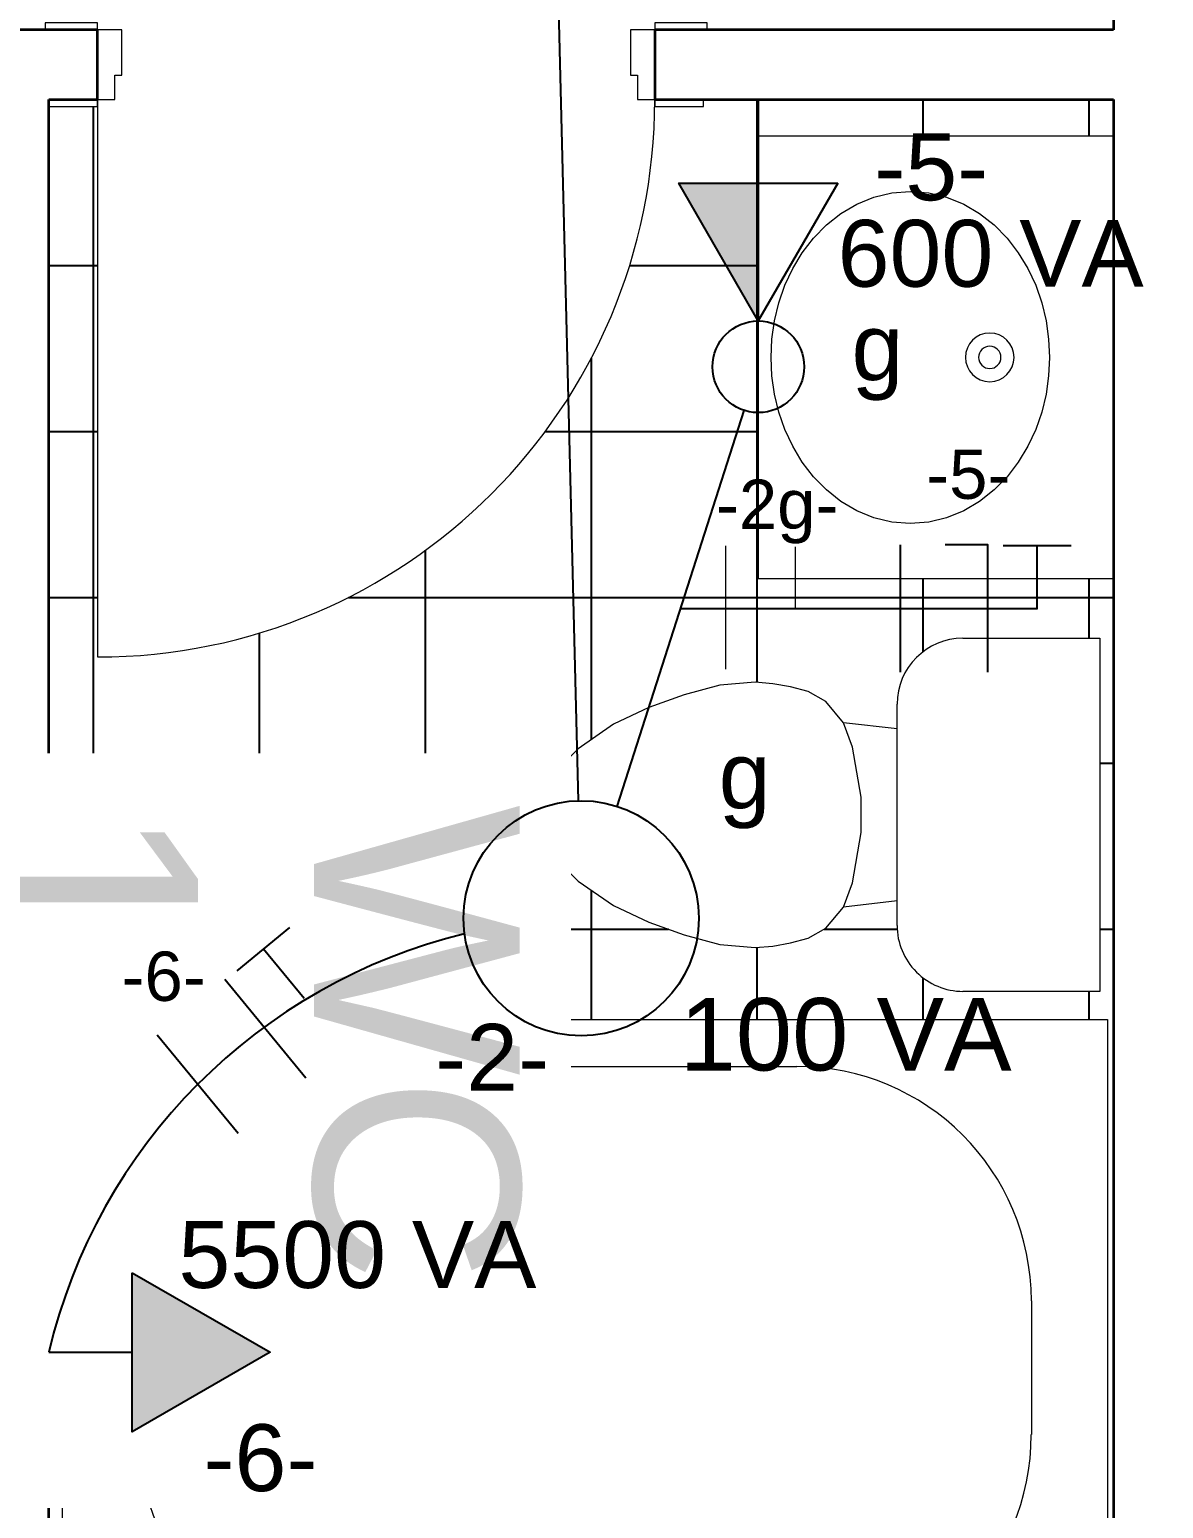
# Model space of a CAD drawing. Header units: metres. Extents: x -182 to 99, y 70 to 117.
# Drawn here: x 70.59 to 72.217, y 82.751 to 84.873 of the extents above; entities that cross this region are included whole.
import ezdxf

# ---------------------------------------------------------------- set-up
doc = ezdxf.new("R2010")
doc.units = ezdxf.units.M
doc.header["$LTSCALE"] = 0.01
doc.linetypes.add('ACAD_ISO02W100', pattern=[15, 12, -3])
for name, color, linetype, lineweight in [('A-DOOR', 1, 'Continuous', 9), ('A-DOOR-FRAM', 1, 'Continuous', 13), ('A-WALL', 2, 'Continuous', 9), ('P-SANR-FIXT', 6, 'Continuous', 9)]:
    doc.layers.add(name, color=color, linetype=linetype, lineweight=lineweight)
for name, color, linetype in [('FIAÇÃO', 10, 'Continuous'), ('Iluminação', 7, 'Continuous'), ('TOMADA', 7, 'ACAD_ISO02W100')]:
    doc.layers.add(name, color=color, linetype=linetype)
doc.styles.add('Arial', font='arial.ttf', dxfattribs={"height": 0.29506})
doc.styles.add('Arial_2', font='arial.ttf', dxfattribs={"height": 0.258177})
doc.dimstyles.new('Diagonal', dxfattribs={"dimscale": 0.3048, "dimtxt": 0.258177, "dimasz": 1.025262, "dimexe": 0.984252, "dimexo": 0.615157, "dimgap": 0.04101, "dimtad": 1, "dimrnd": 0.01, "dimzin": 0, "dimdsep": 46, "dimtxsty": 'Arial_2', "dimblk1": 'OBLIQUE', "dimblk2": 'OBLIQUE', "dimsah": 1, "dimcen": 0.09, "dimse1": 1, "dimse2": 1, "dimazin": 0, "dimtfac": 1, "dimtix": 1, "dimtmove": 0, "dimatfit": 3, "dimfxl": 1, "dimtvp": 1, "dimtfill": 1, "dimtolj": 1, "dimtzin": 0, "dimarcsym": 2})

# ---------------------------------------------------------------- blocks, each defined once
blk = doc.blocks.new('M_Retrete-Doméstico-3D - M_Retrete-Doméstico-3D-V4-Nivel 9')
at = {"layer": 'P-SANR-FIXT'}
for p, q in [((-0.2534, 0.4947), (0.2534, 0.4947)), ((-0.2534, 0.2984), (-0.2534, 0.4947)), ((0.2534, 0.4947), (0.2534, 0.2984)), ((0.1587, 0.2038), (-0.1588, 0.2038)), ((-0.1235, 0.2038), (-0.1323, 0.127)), ((0.1235, 0.2038), (0.1323, 0.127)), ((-0.0254, 0.1524), (-0.0974, 0.1397)), ((0.0254, 0.1524), (-0.0254, 0.1524)), ((0.0974, 0.1397), (0.0254, 0.1524)), ((-0.0974, 0.1397), (-0.1323, 0.127)), ((0.1323, 0.127), (0.0974, 0.1397)), ((-0.1323, 0.127), (-0.1626, 0.1016)), ((0.1626, 0.1016), (0.1323, 0.127)), ((-0.1626, 0.1016), (-0.177, 0.0762)), ((0.177, 0.0762), (0.1626, 0.1016)), ((-0.177, 0.0762), (-0.1838, 0.0508)), ((0.1838, 0.0508), (0.177, 0.0762)), ((-0.1838, 0.0508), (-0.1883, 0.0253)), ((0.1883, 0.0253), (0.1838, 0.0508)), ((-0.1883, 0.0253), (-0.1905, 0)), ((0.1905, 0), (0.1883, 0.0253)), ((-0.1905, 0), (-0.1861, -0.0506)), ((0.1861, -0.0506), (0.1905, 0)), ((-0.1861, -0.0506), (-0.1724, -0.1016)), ((0.1724, -0.1016), (0.1861, -0.0506)), ((-0.1724, -0.1016), (-0.1539, -0.1524)), ((0.1539, -0.1524), (0.1724, -0.1016)), ((-0.1539, -0.1524), (-0.1302, -0.2032)), ((0.1302, -0.2032), (0.1539, -0.1524)), ((-0.1302, -0.2032), (-0.095, -0.254)), ((0.095, -0.254), (0.1302, -0.2032)), ((-0.095, -0.254), (-0.0696, -0.2794)), ((0.0696, -0.2794), (0.095, -0.254)), ((-0.0696, -0.2794), (-0.0476, -0.2921)), ((-0.0476, -0.2921), (-0.0127, -0.3048)), ((0.0127, -0.3048), (0.0476, -0.2921)), ((0.0476, -0.2921), (0.0696, -0.2794)), ((-0.0127, -0.3048), (0.0127, -0.3048))]:
    blk.add_line(p, q, dxfattribs=at)
for centre, start, end in [((-0.1588, 0.2984), 180, 270), ((0.1587, 0.2984), 270, 360)]:
    blk.add_arc(centre, 0.0946, start, end, dxfattribs=at)
blk = doc.blocks.new('M_Bañera de hidromasaje - 1500 mm x 1000 mm - Privado-V5-Nivel 9')
at = {"layer": 'P-SANR-FIXT'}
for p, q in [((0, 0.08), (0, 1)), ((0, 1), (1.5, 1)), ((1.5, 1), (1.5, 0)), ((0.4461, 0.9325), (1.0539, 0.9325)), ((0.1095, 0.404), (0.1095, 0.596)), ((1.3905, 0.596), (1.3905, 0.404)), ((1.0539, 0.0675), (0.4461, 0.0675)), ((1.5, 0), (0.26, 0))]:
    blk.add_line(p, q, dxfattribs=at)
blk.add_circle((0.4778, 0.5564), 0.02, dxfattribs=at)
for centre, radius, start, end in [((0.4461, 0.596), 0.3365, 90, 180), ((1.0539, 0.596), 0.3366, 360, 90), ((0.4461, 0.404), 0.3366, 180, 270), ((1.0539, 0.404), 0.3365, 270, 0)]:
    blk.add_arc(centre, radius, start, end, dxfattribs=at)
blk = doc.blocks.new('M_Lavabo - Oval - 635 mm x 510 mm - Privado-224825-Nivel 9')
at = {"layer": 'P-SANR-FIXT'}
for p, q in [((1.1418, -10.2437), (1.1418, -10.7537)), ((1.7768, -10.7537), (1.7768, -10.2437)), ((1.1418, -10.7537), (1.7768, -10.7537))]:
    blk.add_line(p, q, dxfattribs=at)
at = {"layer": 'P-SANR-FIXT', "flags": 128}
for points in [[(1.221, -10.5356), (1.2231, -10.5092), (1.2293, -10.4834), (1.2393, -10.4589), (1.2527, -10.4361), (1.2691, -10.4153), (1.288, -10.3967), (1.309, -10.3805), (1.3317, -10.3668), (1.3558, -10.3556), (1.3808, -10.3469), (1.4066, -10.3407), (1.4329, -10.337), (1.4593, -10.3358), (1.4858, -10.337), (1.5121, -10.3407), (1.5379, -10.3469), (1.5629, -10.3556), (1.5869, -10.3668), (1.6096, -10.3805), (1.6307, -10.3967), (1.6496, -10.4153), (1.666, -10.4361), (1.6794, -10.4589), (1.6894, -10.4834), (1.6956, -10.5092), (1.6977, -10.5356)], [(1.6977, -10.5356), (1.6956, -10.562), (1.6894, -10.5878), (1.6794, -10.6123), (1.666, -10.6352), (1.6496, -10.656), (1.6307, -10.6745), (1.6096, -10.6907), (1.5869, -10.7044), (1.5629, -10.7156), (1.5379, -10.7243), (1.5121, -10.7305), (1.4858, -10.7342), (1.4593, -10.7354), (1.4329, -10.7342), (1.4066, -10.7305), (1.3808, -10.7243), (1.3558, -10.7156), (1.3317, -10.7044), (1.309, -10.6907), (1.288, -10.6745), (1.2691, -10.656), (1.2527, -10.6352), (1.2393, -10.6123), (1.2293, -10.5878), (1.2231, -10.562), (1.221, -10.5356)]]:
    blk.add_lwpolyline(points, dxfattribs=at)
at = {"layer": 'P-SANR-FIXT'}
for radius, start, end in [(0.0349, 0, 180), (0.0349, 180, 360), (0.016, 0, 180), (0.016, 0, 180), (0.016, 180, 0), (0.016, 180, 0)]:
    blk.add_arc((1.4593, -10.4215), radius, start, end, dxfattribs=at)
blk = doc.blocks.new('Puerta de 1 hoja - 80 x 210 cm-157248-Nivel 9')
at = {"layer": 'A-DOOR', "lineweight": 13}
blk.add_line((0.6669, 0.05), (0.6669, 0.85), dxfattribs=at)
blk.add_arc((0.6669, 0.05), 0.8, 90, 180, dxfattribs=at)
at = {"layer": 'A-DOOR-FRAM'}
for p, q in [((-0.1331, 0.06), (-0.2031, 0.06)), ((-0.2031, 0.06), (-0.2031, 0.05)), ((-0.1331, 0.05), (-0.1331, 0.06)), ((-0.1081, 0.05), (-0.1331, 0.05)), ((-0.1081, 0.015), (-0.1081, 0.05)), ((0.6669, 0.05), (0.6419, 0.05)), ((0.6419, 0.05), (0.6419, 0.015)), ((0.7369, 0.06), (0.6669, 0.06)), ((0.6669, 0.06), (0.6669, 0.05)), ((-0.0981, 0.015), (-0.1081, 0.015)), ((-0.0981, -0.05), (-0.0981, 0.015)), ((0.6419, 0.015), (0.6319, 0.015)), ((0.6319, 0.015), (0.6319, -0.05)), ((-0.2081, -0.05), (-0.2081, -0.06)), ((-0.2081, -0.06), (-0.1331, -0.06)), ((-0.1331, -0.06), (-0.1331, -0.05)), ((-0.1331, -0.05), (-0.0981, -0.05)), ((0.6319, -0.05), (0.6669, -0.05)), ((0.6669, -0.05), (0.6669, -0.06)), ((0.6669, -0.06), (0.7419, -0.06)), ((0.7419, -0.06), (0.7419, -0.05))]:
    blk.add_line(p, q, dxfattribs=at)
blk = doc.blocks.new('_Oblique')
at = {"color": 0, "linetype": 'ByBlock', "lineweight": -2}
blk.add_line((-0.5, -0.5), (0.5, 0.5), dxfattribs=at)
blk = doc.blocks.new('*D808')
at = {"color": 0, "lineweight": -2, "transparency": 16777216}
blk.add_line((86.913, 110.5367), (86.913, 81.3425), dxfattribs=at)
at = {"layer": 'Defpoints', "color": 0, "transparency": 16777216}
for p in [(78.2131, 110.5367), (67.3452, 81.3425), (86.913, 81.3425)]:
    blk.add_point(p, dxfattribs=at)
at = {"color": 0, "lineweight": -2, "transparency": 16777216, "xscale": 0.3124999999999999, "yscale": 0.3124999999999999, "zscale": 0.3124999999999999}
for p, rotation in [((86.913, 110.5367), 90), ((86.913, 81.3425), 270)]:
    blk.add_blockref('_Oblique', p, dxfattribs=dict(at, rotation=rotation))
at = {"color": 0, "transparency": 16777216, "insert": (86.7687, 95.9396), "char_height": 0.25818, "attachment_point": 5, "rotation": 90, "style": 'Arial_2', "bg_fill": 3, "box_fill_scale": 1.1, "bg_fill_color": 256, "bg_fill_true_color": 13158600, "bg_fill_transparency": 0}
blk.add_mtext('\\A1;29.19', dxfattribs=at)
blk = doc.blocks.new('fnt')
at = {"layer": 'FIAÇÃO', "color": 1}
blk.add_line((-91.754, 85.1588), (-91.754, 85.3417), dxfattribs=at)
at = {"layer": 'FIAÇÃO', "color": 3}
blk.add_line((-91.5578, 85.2489), (-91.5578, 85.3404), dxfattribs=at)
at = {"layer": 'FIAÇÃO', "color": 5}
blk.add_lwpolyline([(-91.6285, 85.1588), (-91.6285, 85.3417), (-91.6895, 85.3417)], dxfattribs=at)
at = {"layer": 'FIAÇÃO', "color": 3}
blk.add_lwpolyline([(-91.6066, 85.3404), (-91.5578, 85.3404), (-91.509, 85.3404)], dxfattribs=at)
blk = doc.blocks.new('fft')
at = {"layer": 'FIAÇÃO', "color": 1}
for p, q in [((-91.754, 84.7222), (-91.754, 84.9051)), ((-91.6285, 84.7222), (-91.6285, 84.9051))]:
    blk.add_line(p, q, dxfattribs=at)
at = {"layer": 'FIAÇÃO', "color": 3}
blk.add_line((-91.5578, 84.8123), (-91.5578, 84.9038), dxfattribs=at)
blk.add_lwpolyline([(-91.6066, 84.9038), (-91.5578, 84.9038), (-91.509, 84.9038)], dxfattribs=at)

msp = doc.modelspace()

# ---------------------------------------------------------------- hatches: boundary and pattern name
at = {"transparency": 33554687}
h = msp.add_hatch(dxfattribs=at)
h.set_pattern_fill('NET', color=251, scale=0.075)
h.set_pattern_definition([(0, (-100.5304, 1e-14), (0, 0.238125), []), (90, (-100.5304, 1e-14), (-0.238125, 0), [])])
h.paths.add_polyline_path([(71.6357, 84.7202), (72.1457, 84.7202), (72.1457, 84.7727), (71.5571, 84.7727), (71.5571, 84.7627), (71.4871, 84.7627, -0.410557), (70.6871, 83.9727), (70.6871, 84.7627), (70.6171, 84.7627), (70.6171, 83.4531), (72.1457, 83.4531), (72.1457, 84.0852), (71.6357, 84.0852)])
h.paths.add_polyline_path([(71.5294, 83.9185), (71.5804, 83.9321), (71.631, 83.9366), (71.6563, 83.9344), (71.6818, 83.9299), (71.7072, 83.9231), (71.7326, 83.9087), (71.758, 83.8784), (71.8348, 83.8696), (71.8348, 83.9048, -0.414214), (71.9295, 83.9995), (72.1257, 83.9995), (72.1257, 83.4927), (71.9295, 83.4927, -0.414214), (71.8348, 83.5873), (71.8348, 83.6226), (71.758, 83.6138), (71.7326, 83.5835), (71.7072, 83.5691), (71.6818, 83.5623), (71.6563, 83.5578), (71.631, 83.5556), (71.5804, 83.56), (71.5294, 83.5737), (71.4786, 83.5922), (71.4278, 83.6158), (71.377, 83.6511), (71.3516, 83.6765), (71.3389, 83.6985), (71.3262, 83.7334), (71.3262, 83.7588), (71.3389, 83.7937), (71.3516, 83.8157), (71.377, 83.8411), (71.4278, 83.8763), (71.4786, 83.9)], flags=16)
h.paths.add_polyline_path([(70.8368, 83.8648), (70.8368, 82.7546), (71.4448, 82.7546), (71.4448, 83.8648)], flags=9)

# ---------------------------------------------------------------- linework, layer by layer
at = {"layer": 'A-WALL', "color": 7, "lineweight": 35}
for p, q in [((72.1457, 86.3327), (72.1457, 84.8727)), ((70.6871, 84.8727), (70.5171, 84.8727)), ((70.6871, 84.7727), (70.6871, 84.8727)), ((72.1457, 84.8727), (71.4871, 84.8727)), ((71.4871, 84.8727), (71.4871, 84.7727)), ((70.6171, 84.7727), (70.6871, 84.7727)), ((70.6171, 82.5325), (70.6171, 84.7727)), ((71.4871, 84.7727), (72.1457, 84.7727)), ((72.1457, 84.7727), (72.1457, 82.4325))]:
    msp.add_line(p, q, dxfattribs=at)

# ---------------------------------------------------------------- block references
at = {"layer": 'A-DOOR', "rotation": 180}
msp.add_blockref('Puerta de 1 hoja - 80 x 210 cm-157248-Nivel 9', (71.354, 84.8227), dxfattribs=at)
at = {"layer": 'P-SANR-FIXT'}
for name, p, rotation in [('M_Lavabo - Oval - 635 mm x 510 mm - Privado-224825-Nivel 9', (82.3894, 85.862), 270.0000000000002), ('M_Retrete-Doméstico-3D - M_Retrete-Doméstico-3D-V4-Nivel 9', (71.631, 83.7461), 269.9999999999999)]:
    msp.add_blockref(name, p, dxfattribs=dict(at, rotation=rotation))
msp.add_blockref('M_Bañera de hidromasaje - 1500 mm x 1000 mm - Privado-V5-Nivel 9', (70.6371, 82.4525), dxfattribs=at)

# ---------------------------------------------------------------- next in the draw order: texts
at = {"color": 7, "transparency": 33554687, "insert": (71.2929, 83.7608), "char_height": 0.29506, "width": 0.93599, "attachment_point": 1, "rotation": 270, "line_spacing_factor": 0.938532, "style": 'Arial', "bg_fill": 3, "box_fill_scale": 1.25, "bg_fill_color": 7, "bg_fill_transparency": 0}
msp.add_mtext('WC 1', dxfattribs=at)

# ---------------------------------------------------------------- next in the draw order: dimensions: what is measured, and where the dimension line sits
at = {"color": 1}
dim = msp.add_linear_dim(base=(86.913, 81.3425), p1=(78.2131, 110.5367), p2=(67.3452, 81.3425), angle=90, dimstyle='Diagonal', override={"dimpost": '<>'}, dxfattribs=at)
dim.commit()
dim.dimension.update_dxf_attribs({"geometry": '*D808', "text_midpoint": (86.7687, 95.9396)})

# ---------------------------------------------------------------- next in the draw order: hatches: boundary and pattern name
at = {"layer": 'Iluminação', "ltscale": 0.5, "true_color": 0xffffff}
for points in [[(71.6357, 84.4551), (71.6357, 84.6528), (71.5215, 84.6528)], [(70.9348, 82.9747), (70.737, 83.0889), (70.737, 82.8605)]]:
    msp.add_hatch(color=7, dxfattribs=at).paths.add_polyline_path(points)

# ---------------------------------------------------------------- next in the draw order: linework, layer by layer
at = {"layer": 'FIAÇÃO', "lineweight": 20}
msp.add_line((71.5891, 83.9552), (71.5891, 84.1321), dxfattribs=at)
at = {"layer": 'FIAÇÃO', "color": 18, "lineweight": 20, "true_color": 0x000000}
msp.add_line((71.6891, 84.0424), (71.6891, 84.1309), dxfattribs=at)
at = {"layer": 'Iluminação', "color": 0, "ltscale": 0.5}
for p, q in [((71.3356, 85.434), (71.3772, 83.7663)), ((71.433, 83.7583), (71.6156, 84.3266)), ((71.5243, 84.0424), (72.0357, 84.0424))]:
    msp.add_line(p, q, dxfattribs=at)
at = {"layer": 'Iluminação', "color": 7, "ltscale": 0.5, "true_color": 0xffffff}
msp.add_line((70.6171, 82.9747), (70.737, 82.9747), dxfattribs=at)
msp.add_lwpolyline([(71.6357, 84.7727), (71.6357, 84.4551)], dxfattribs=at)
for points in [[(71.7499, 84.6528), (71.6357, 84.4551), (71.5215, 84.6528)], [(70.737, 83.0889), (70.9348, 82.9747), (70.737, 82.8605)]]:
    msp.add_lwpolyline(points, close=True, dxfattribs=at)
for centre, radius in [((71.6357, 84.3892), 0.0658), ((71.3814, 83.5976), 0.1688)]:
    msp.add_circle(centre, radius, dxfattribs=at)
at = {"layer": 'Iluminação', "color": 0, "ltscale": 0.5}
msp.add_arc((71.4046, 82.7888), 0.8091, 103.6148, 166.7173, dxfattribs=at)

# ---------------------------------------------------------------- next in the draw order: block references
at = {"layer": 'TOMADA', "color": 0}
msp.add_blockref('fnt', (163.5936, -1.2078), dxfattribs=at)
at = {"layer": 'TOMADA', "color": 0, "rotation": 39.32515741384331}
msp.add_blockref('fft', (195.5565, 75.8971), dxfattribs=at)

# ---------------------------------------------------------------- next in the draw order: texts
at = {"layer": 'FIAÇÃO', "lineweight": 20, "style": 'Arial'}
for s, p in [('-5-', (71.8767, 84.1997)), ('-2g-', (71.5749, 84.1566)), ('-6-', (70.7217, 83.4791))]:
    msp.add_text(s, height=0.07075, dxfattribs=at).set_placement(p)
at = {"layer": 'Iluminação', "color": 7, "ltscale": 0.5, "true_color": 0xffffff, "style": 'Arial'}
for s, height, p in [('-5-', 0.09589, (71.8021, 84.6282)), ('g', 0.0959, (71.7695, 84.3695)), ('g', 0.0959, (71.5788, 83.755)), ('-2-', 0.09589, (71.1717, 83.3501)), ('-6-', 0.09589, (70.8392, 82.7755))]:
    msp.add_text(s, height=height, dxfattribs=at).set_placement(p)
at = {"layer": 'Iluminação', "color": 7, "ltscale": 0.5, "true_color": 0xffffff, "width": 0.595396, "attachment_point": 8, "style": 'Arial'}
for s, insert, char_height in [('{\\H0.0275x;\\P\\P}600 VA', (71.9692, 84.5028), 0.095887), ('{\\H0.0275x;\\P\\P}100 VA', (71.7609, 83.3777), 0.104025), ('{\\H0.0275x;\\P\\P}5500 VA', (71.0602, 83.0657), 0.095887)]:
    msp.add_mtext(s, dxfattribs=dict(at, insert=insert, char_height=char_height))

doc.saveas('drawing.dxf')
